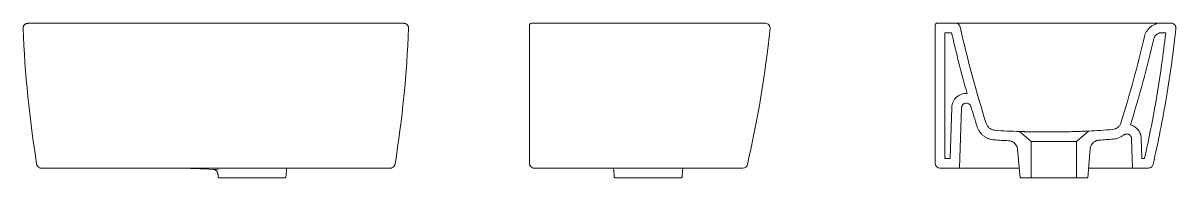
# Model space of a CAD drawing. Header units: millimetres. Extents: x 1778 to 2471, y 1406 to 1876.
# Drawn here: x 1974.797 to 1975.992, y 1425.289 to 1425.449 of the extents above; entities that cross this region are included whole.
import ezdxf

# ---------------------------------------------------------------- set-up
doc = ezdxf.new("R2010")
doc.units = ezdxf.units.MM
doc.layers.add('ARQ_SANITAROS', color=42, linetype='Continuous', lineweight=0)

msp = doc.modelspace()

# ---------------------------------------------------------------- linework, layer by layer
at = {"layer": 'ARQ_SANITAROS'}
for p, q in [((1975.7424, 1425.447), (1975.7424, 1425.304)), ((1975.7444, 1425.449), (1975.7634, 1425.449)), ((1975.9768, 1425.449), (1975.9869, 1425.449)), ((1975.7524, 1425.439), (1975.7594, 1425.439)), ((1975.7524, 1425.439), (1975.7524, 1425.309)), ((1975.9768, 1425.439), (1975.9813, 1425.439)), ((1975.7578, 1425.309), (1975.7596, 1425.3618)), ((1975.7674, 1425.299), (1975.7696, 1425.3615)), ((1975.8419, 1425.3264), (1975.8299, 1425.3368)), ((1975.9014, 1425.3373), (1975.8889, 1425.3264)), ((1975.8889, 1425.3264), (1975.8419, 1425.3264)), ((1975.8419, 1425.289), (1975.8419, 1425.3264)), ((1975.8889, 1425.3264), (1975.8889, 1425.289)), ((1975.9469, 1425.299), (1975.9459, 1425.3294)), ((1975.9566, 1425.309), (1975.9559, 1425.3298)), ((1975.7578, 1425.309), (1975.7524, 1425.309)), ((1975.8278, 1425.3182), (1975.8304, 1425.289)), ((1975.9004, 1425.289), (1975.903, 1425.3188)), ((1975.9594, 1425.309), (1975.9566, 1425.309)), ((1974.9993, 1425.2974), (1974.961, 1425.2988)), ((1975.7674, 1425.299), (1975.7474, 1425.299)), ((1975.7674, 1425.299), (1975.7724, 1425.299)), ((1975.7724, 1425.299), (1975.7842, 1425.299)), ((1975.8295, 1425.299), (1975.7877, 1425.299)), ((1975.9012, 1425.299), (1975.9269, 1425.299)), ((1975.9269, 1425.299), (1975.9469, 1425.299)), ((1975.9634, 1425.299), (1975.9469, 1425.299)), ((1975.0694, 1425.2888), (1974.9994, 1425.2888)), ((1975.4099, 1425.2888), (1975.4799, 1425.2888)), ((1975.8304, 1425.289), (1975.8419, 1425.289)), ((1975.8889, 1425.289), (1975.8419, 1425.289)), ((1975.8889, 1425.289), (1975.9004, 1425.289))]:
    msp.add_line(p, q, dxfattribs=at)
for centre, radius, start, end in [((1975.996, 1425.493), 1.2, 182.3581, 189.1082), ((1973.9977, 1425.493), 1.2, 350.8918, 357.6419), ((1975.3239, 1425.4468), 0.002, 90, 180), ((1974.3781, 1425.5707), 1.2, 347.0934, 353.905), ((1975.5664, 1425.4438), 0.005, 353.9269, 90), ((1975.7444, 1425.447), 0.002, 90, 180), ((1975.7634, 1425.444), 0.005, 12.6149, 90), ((1976.9393, 1425.7072), 1.2, 192.6149, 197.5634), ((1975.9869, 1425.444), 0.00502, 354.1186, 89.9231), ((1976.9393, 1425.7072), 1.21, 192.8046, 195.8722), ((1974.7903, 1425.7063), 1.2, 342.5195, 346.9369), ((1974.7903, 1425.7063), 1.21, 342.5623, 346.9369), ((1975.7746, 1425.3613), 0.015, 86.7354, 178), ((1975.7746, 1425.3613), 0.005, 16.5404, 178), ((1976.9393, 1425.7072), 1.21, 196.5404, 197.5634), ((1975.86, 1426.1532), 0.817, 266.0812, 267.8946), ((1975.86, 1426.1532), 0.817, 272.9054, 274.6504), ((1974.994, 1425.2926), 0.005, 4.7206, 87.9526), ((1975.543, 1425.3038), 0.005, 270, 347.0748), ((1975.7474, 1425.304), 0.005, 180, 270)]:
    msp.add_arc(centre, radius, start, end, dxfattribs=at)
for points, knots in [([(1974.802, 1425.4488), (1974.8017, 1425.4488), (1974.8014, 1425.4488), (1974.8007, 1425.4486), (1974.8004, 1425.4485), (1974.7998, 1425.4483), (1974.7995, 1425.4481), (1974.7989, 1425.4477), (1974.7987, 1425.4475), (1974.7982, 1425.447), (1974.798, 1425.4468), (1974.7976, 1425.4462), (1974.7975, 1425.4459), (1974.7973, 1425.4453), (1974.7972, 1425.4449), (1974.7971, 1425.4443), (1974.797, 1425.4439), (1974.7971, 1425.4436)], [0, 0, 0, 0, 0.125, 0.125, 0.25, 0.25, 0.375, 0.375, 0.5, 0.5, 0.625, 0.625, 0.75, 0.75, 0.875, 0.875, 1, 1, 1, 1]), ([(1974.802, 1425.4488), (1974.8022, 1425.4488), (1974.8023, 1425.4488), (1974.8025, 1425.4488), (1974.8026, 1425.4488), (1974.8028, 1425.4488), (1974.8029, 1425.4488), (1974.8035, 1425.4488), (1974.8042, 1425.4488), (1974.8055, 1425.4488), (1974.806, 1425.4488), (1974.8071, 1425.4488), (1974.8077, 1425.4488), (1974.8096, 1425.4488), (1974.811, 1425.4488), (1974.8134, 1425.4488), (1974.8143, 1425.4488), (1974.816, 1425.4488), (1974.8169, 1425.4488), (1974.8197, 1425.4488), (1974.8217, 1425.4488), (1974.8248, 1425.4488), (1974.8259, 1425.4488), (1974.828, 1425.4488), (1974.8291, 1425.4488), (1974.8324, 1425.4488), (1974.8346, 1425.4488), (1974.8369, 1425.4488)], [0, 0, 0, 0, 0.0625, 0.0625, 0.09375, 0.09375, 0.125, 0.125, 0.25, 0.25, 0.3125, 0.3125, 0.375, 0.375, 0.5, 0.5, 0.5625, 0.5625, 0.625, 0.625, 0.75, 0.75, 0.8125, 0.8125, 0.875, 0.875, 1, 1, 1, 1]), ([(1974.8369, 1425.4488), (1974.8373, 1425.4488), (1974.8377, 1425.4488), (1974.8385, 1425.4488), (1974.8398, 1425.4488), (1974.8427, 1425.4488), (1974.8485, 1425.4488), (1974.8602, 1425.4488), (1974.8835, 1425.4488), (1974.9035, 1425.4488), (1974.9435, 1425.4488), (1974.9702, 1425.4488), (1975.0235, 1425.4488), (1975.0502, 1425.4488), (1975.0902, 1425.4488), (1975.1035, 1425.4488), (1975.1235, 1425.4488), (1975.1335, 1425.4488), (1975.1452, 1425.4488), (1975.151, 1425.4488), (1975.1539, 1425.4488), (1975.1552, 1425.4488), (1975.156, 1425.4488), (1975.1564, 1425.4488), (1975.1569, 1425.4488)], [0, 0, 0, 0, 0.003906, 0.003906, 0.007812, 0.015625, 0.03125, 0.0625, 0.125, 0.25, 0.25, 0.5, 0.5, 0.75, 0.75, 0.875, 0.875, 0.9375, 0.96875, 0.984375, 0.992188, 0.996094, 0.996094, 1, 1, 1, 1]), ([(1975.1569, 1425.4488), (1975.158, 1425.4488), (1975.1591, 1425.4488), (1975.1613, 1425.4488), (1975.1625, 1425.4488), (1975.1658, 1425.4488), (1975.1679, 1425.4488), (1975.171, 1425.4488), (1975.172, 1425.4488), (1975.174, 1425.4488), (1975.175, 1425.4488), (1975.1778, 1425.4488), (1975.1795, 1425.4488), (1975.1819, 1425.4488), (1975.1826, 1425.4488), (1975.1841, 1425.4488), (1975.1848, 1425.4488), (1975.1867, 1425.4488), (1975.1877, 1425.4488), (1975.1891, 1425.4488), (1975.1895, 1425.4488), (1975.1902, 1425.4488), (1975.1905, 1425.4488), (1975.1912, 1425.4488), (1975.1914, 1425.4488), (1975.1915, 1425.4488)], [0, 0, 0, 0, 0.0625, 0.0625, 0.125, 0.125, 0.25, 0.25, 0.3125, 0.3125, 0.375, 0.375, 0.5, 0.5, 0.5625, 0.5625, 0.625, 0.625, 0.75, 0.75, 0.8125, 0.8125, 0.875, 0.875, 1, 1, 1, 1]), ([(1975.1966, 1425.4436), (1975.1967, 1425.4439), (1975.1966, 1425.4443), (1975.1965, 1425.4449), (1975.1964, 1425.4453), (1975.1962, 1425.4459), (1975.1961, 1425.4462), (1975.1957, 1425.4468), (1975.1955, 1425.447), (1975.195, 1425.4475), (1975.1948, 1425.4477), (1975.1942, 1425.4481), (1975.1939, 1425.4483), (1975.1933, 1425.4485), (1975.193, 1425.4486), (1975.1923, 1425.4488), (1975.192, 1425.4488), (1975.1917, 1425.4488)], [0, 0, 0, 0, 0.125, 0.125, 0.25, 0.25, 0.375, 0.375, 0.5, 0.5, 0.625, 0.625, 0.75, 0.75, 0.875, 0.875, 1, 1, 1, 1]), ([(1975.3219, 1425.4468), (1975.3219, 1425.4468), (1975.3219, 1425.4468), (1975.3219, 1425.4467), (1975.3219, 1425.4466), (1975.3219, 1425.4465), (1975.3219, 1425.4464), (1975.3219, 1425.4462), (1975.3219, 1425.446), (1975.3219, 1425.4456), (1975.3219, 1425.4452), (1975.3219, 1425.4447), (1975.3219, 1425.4445), (1975.3219, 1425.4441), (1975.3219, 1425.4439), (1975.3219, 1425.4437)], [0, 0, 0, 0, 0.125, 0.125, 0.25, 0.25, 0.375, 0.375, 0.5, 0.5, 0.75, 0.75, 0.875, 0.875, 1, 1, 1, 1]), ([(1975.3219, 1425.4437), (1975.3219, 1425.4202), (1975.3219, 1425.3969), (1975.3219, 1425.3619), (1975.3219, 1425.3502), (1975.3219, 1425.327), (1975.3219, 1425.3154), (1975.3219, 1425.3038)], [0, 0, 0, 0, 0.5, 0.5, 0.75, 0.75, 1, 1, 1, 1]), ([(1975.5319, 1425.4488), (1975.5314, 1425.4488), (1975.5309, 1425.4488), (1975.5298, 1425.4488), (1975.5281, 1425.4488), (1975.5244, 1425.4488), (1975.5168, 1425.4488), (1975.5016, 1425.4488), (1975.4713, 1425.4488), (1975.4453, 1425.4488), (1975.3933, 1425.4488), (1975.3586, 1425.4488), (1975.3239, 1425.4488)], [0, 0, 0, 0, 0.007812, 0.007812, 0.015625, 0.03125, 0.0625, 0.125, 0.25, 0.5, 0.5, 1, 1, 1, 1]), ([(1975.5664, 1425.4488), (1975.5662, 1425.4488), (1975.5661, 1425.4488), (1975.5659, 1425.4488), (1975.5657, 1425.4488), (1975.565, 1425.4488), (1975.5643, 1425.4488), (1975.563, 1425.4488), (1975.5626, 1425.4488), (1975.5615, 1425.4488), (1975.5609, 1425.4488), (1975.559, 1425.4488), (1975.5576, 1425.4488), (1975.5553, 1425.4488), (1975.5544, 1425.4488), (1975.5527, 1425.4488), (1975.5518, 1425.4488), (1975.549, 1425.4488), (1975.5471, 1425.4488), (1975.544, 1425.4488), (1975.5429, 1425.4488), (1975.5408, 1425.4488), (1975.5397, 1425.4488), (1975.5364, 1425.4488), (1975.5342, 1425.4488), (1975.5319, 1425.4488)], [0, 0, 0, 0, 0.0625, 0.0625, 0.125, 0.125, 0.25, 0.25, 0.3125, 0.3125, 0.375, 0.375, 0.5, 0.5, 0.5625, 0.5625, 0.625, 0.625, 0.75, 0.75, 0.8125, 0.8125, 0.875, 0.875, 1, 1, 1, 1]), ([(1975.7839, 1425.449), (1975.7838, 1425.449), (1975.7834, 1425.449), (1975.783, 1425.449), (1975.7825, 1425.449), (1975.782, 1425.449), (1975.7815, 1425.449), (1975.7811, 1425.449), (1975.7806, 1425.449), (1975.7801, 1425.449), (1975.7797, 1425.449), (1975.7792, 1425.449), (1975.7787, 1425.449), (1975.7783, 1425.449), (1975.7778, 1425.449), (1975.7774, 1425.449), (1975.7769, 1425.449), (1975.7765, 1425.449), (1975.7756, 1425.449), (1975.7742, 1425.449), (1975.7725, 1425.449), (1975.7709, 1425.449), (1975.7694, 1425.449), (1975.768, 1425.449), (1975.7669, 1425.449), (1975.7658, 1425.449), (1975.7651, 1425.449), (1975.7647, 1425.449), (1975.7644, 1425.449), (1975.7641, 1425.449), (1975.7639, 1425.449), (1975.7637, 1425.449), (1975.7636, 1425.449), (1975.7635, 1425.449), (1975.7634, 1425.449), (1975.7634, 1425.449), (1975.7634, 1425.449)], [0, 0, 0, 0, 0.015127, 0.030193, 0.045205, 0.06017, 0.075096, 0.089992, 0.104864, 0.11972, 0.134569, 0.149417, 0.164274, 0.179146, 0.194042, 0.208969, 0.223936, 0.238949, 0.254016, 0.317052, 0.379361, 0.441537, 0.504176, 0.56665, 0.628383, 0.689985, 0.752072, 0.779916, 0.807557, 0.835049, 0.862448, 0.88981, 0.91719, 0.944644, 0.97223, 1, 1, 1, 1]), ([(1975.9768, 1425.449), (1975.9768, 1425.449), (1975.9768, 1425.449), (1975.9768, 1425.449), (1975.9768, 1425.449), (1975.9767, 1425.449), (1975.9767, 1425.449), (1975.9766, 1425.449), (1975.9766, 1425.449), (1975.9765, 1425.449), (1975.9764, 1425.449), (1975.9763, 1425.449), (1975.9762, 1425.449), (1975.9761, 1425.449), (1975.976, 1425.449), (1975.9755, 1425.449), (1975.9747, 1425.449), (1975.9731, 1425.449), (1975.9712, 1425.449), (1975.9691, 1425.449), (1975.9667, 1425.449), (1975.9643, 1425.449), (1975.9618, 1425.449), (1975.9594, 1425.449), (1975.9569, 1425.449), (1975.9547, 1425.449), (1975.9524, 1425.449), (1975.9505, 1425.449), (1975.949, 1425.449), (1975.948, 1425.449), (1975.9472, 1425.449), (1975.9465, 1425.449), (1975.9461, 1425.449), (1975.946, 1425.449)], [0, 0, 0, 0, 0.010317, 0.02062, 0.030915, 0.041206, 0.051501, 0.061805, 0.072124, 0.082464, 0.092831, 0.10323, 0.113668, 0.124151, 0.134683, 0.14527, 0.216755, 0.288568, 0.357083, 0.426671, 0.492634, 0.558782, 0.620087, 0.682616, 0.737592, 0.796703, 0.843968, 0.901684, 0.928309, 0.951452, 0.971114, 0.987296, 1, 1, 1, 1]), ([(1975.9768, 1425.449), (1975.9759, 1425.449), (1975.9749, 1425.449), (1975.973, 1425.4487), (1975.972, 1425.4484), (1975.9701, 1425.4478), (1975.9692, 1425.4474), (1975.9673, 1425.4464), (1975.9664, 1425.4458), (1975.9648, 1425.4445), (1975.964, 1425.4438), (1975.9627, 1425.4422), (1975.9621, 1425.4414), (1975.961, 1425.4397), (1975.9605, 1425.4388), (1975.9598, 1425.4369), (1975.9595, 1425.436), (1975.9593, 1425.4351)], [0, 0, 0, 0, 0.125, 0.125, 0.25, 0.25, 0.375, 0.375, 0.5, 0.5, 0.625, 0.625, 0.75, 0.75, 0.875, 0.875, 1, 1, 1, 1]), ([(1975.9682, 1425.3029), (1975.9735, 1425.3261), (1975.9782, 1425.3494), (1975.9841, 1425.3846), (1975.9859, 1425.3964), (1975.9891, 1425.4199), (1975.9906, 1425.4317), (1975.9918, 1425.4435)], [0, 0, 0, 0, 0.5, 0.5, 0.75, 0.75, 1, 1, 1, 1]), ([(1975.9594, 1425.309), (1975.9627, 1425.324), (1975.9658, 1425.3389), (1975.9718, 1425.3712), (1975.9746, 1425.3886), (1975.9786, 1425.417), (1975.98, 1425.428), (1975.9813, 1425.439)], [0.028169, 0.028169, 0.028169, 0.028169, 0.352283, 0.352283, 0.7250967, 0.7250967, 0.9606017, 0.9606017, 0.9606017, 0.9606017]), ([(1975.9768, 1425.439), (1975.9764, 1425.439), (1975.9759, 1425.439), (1975.9751, 1425.4389), (1975.9748, 1425.4388), (1975.9739, 1425.4385), (1975.9733, 1425.4383), (1975.9725, 1425.4378), (1975.9722, 1425.4376), (1975.9715, 1425.437), (1975.9711, 1425.4367), (1975.9706, 1425.436), (1975.9703, 1425.4357), (1975.9698, 1425.4349), (1975.9696, 1425.4344), (1975.9692, 1425.4336), (1975.9691, 1425.4332), (1975.969, 1425.4329)], [0, 0, 0, 0, 0.131026, 0.131026, 0.23621, 0.23621, 0.396767, 0.396767, 0.497039, 0.497039, 0.629461, 0.629461, 0.730019, 0.730019, 0.892108, 0.892108, 1, 1, 1, 1]), ([(1975.7953, 1425.3451), (1975.7956, 1425.3441), (1975.796, 1425.3433), (1975.7967, 1425.3422), (1975.7969, 1425.342), (1975.7972, 1425.3416), (1975.7974, 1425.3414), (1975.7979, 1425.3409), (1975.7982, 1425.3406), (1975.799, 1425.34), (1975.7994, 1425.3397), (1975.8003, 1425.3392), (1975.8007, 1425.339), (1975.8017, 1425.3386), (1975.8022, 1425.3385), (1975.8031, 1425.3382), (1975.8036, 1425.3382), (1975.8041, 1425.3381)], [0, 0, 0, 0, 0.25, 0.25, 0.3125, 0.3125, 0.375, 0.375, 0.5, 0.5, 0.625, 0.625, 0.75, 0.75, 0.875, 0.875, 1, 1, 1, 1]), ([(1975.9262, 1425.3389), (1975.9272, 1425.339), (1975.9281, 1425.3392), (1975.9293, 1425.3397), (1975.9295, 1425.3398), (1975.93, 1425.34), (1975.9302, 1425.3401), (1975.9308, 1425.3405), (1975.9312, 1425.3408), (1975.932, 1425.3414), (1975.9324, 1425.3417), (1975.933, 1425.3424), (1975.9334, 1425.3428), (1975.9339, 1425.3436), (1975.9342, 1425.3441), (1975.9346, 1425.345), (1975.9348, 1425.3454), (1975.9349, 1425.3459)], [0, 0, 0, 0, 0.25, 0.25, 0.3125, 0.3125, 0.375, 0.375, 0.5, 0.5, 0.625, 0.625, 0.75, 0.75, 0.875, 0.875, 1, 1, 1, 1]), ([(1975.7857, 1425.3421), (1975.786, 1425.3411), (1975.7864, 1425.3402), (1975.7873, 1425.3384), (1975.7878, 1425.3376), (1975.7886, 1425.3363), (1975.7889, 1425.3359), (1975.7896, 1425.3352), (1975.7899, 1425.3348), (1975.7909, 1425.3337), (1975.7917, 1425.333), (1975.7932, 1425.3318), (1975.7941, 1425.3312), (1975.7958, 1425.3302), (1975.7967, 1425.3298), (1975.7981, 1425.3293), (1975.7985, 1425.3291), (1975.7995, 1425.3288), (1975.8, 1425.3287), (1975.8015, 1425.3284), (1975.8024, 1425.3282), (1975.8034, 1425.3282)], [0, 0, 0, 0, 0.125, 0.125, 0.25, 0.25, 0.3125, 0.3125, 0.375, 0.375, 0.5, 0.5, 0.625, 0.625, 0.75, 0.75, 0.8125, 0.8125, 0.875, 0.875, 1, 1, 1, 1]), ([(1975.8299, 1425.3368), (1975.8299, 1425.3368), (1975.83, 1425.3368), (1975.8302, 1425.3368), (1975.8304, 1425.3368), (1975.8311, 1425.3368), (1975.8318, 1425.3367), (1975.8332, 1425.3367), (1975.8337, 1425.3367), (1975.8345, 1425.3367), (1975.8348, 1425.3367), (1975.8354, 1425.3366), (1975.8357, 1425.3366), (1975.8374, 1425.3366), (1975.8389, 1425.3366), (1975.8409, 1425.3365), (1975.8414, 1425.3365), (1975.8422, 1425.3365), (1975.8427, 1425.3365), (1975.8441, 1425.3365), (1975.845, 1425.3365), (1975.8479, 1425.3364), (1975.8499, 1425.3364), (1975.8532, 1425.3364), (1975.8543, 1425.3364), (1975.8565, 1425.3364), (1975.8576, 1425.3364), (1975.8599, 1425.3364), (1975.861, 1425.3364), (1975.8633, 1425.3364), (1975.8645, 1425.3364), (1975.868, 1425.3364), (1975.8703, 1425.3364), (1975.8737, 1425.3365), (1975.8748, 1425.3365), (1975.8765, 1425.3365), (1975.877, 1425.3365), (1975.8781, 1425.3366), (1975.8787, 1425.3366), (1975.8813, 1425.3366), (1975.8834, 1425.3367), (1975.8858, 1425.3367), (1975.8863, 1425.3368), (1975.8872, 1425.3368), (1975.8877, 1425.3368), (1975.8891, 1425.3368), (1975.8899, 1425.3369), (1975.8924, 1425.3369), (1975.8939, 1425.337), (1975.8956, 1425.3371), (1975.8959, 1425.3371), (1975.8965, 1425.3371), (1975.8968, 1425.3371), (1975.8976, 1425.3371), (1975.8981, 1425.3371), (1975.899, 1425.3372), (1975.8994, 1425.3372), (1975.9001, 1425.3372), (1975.9004, 1425.3372), (1975.9011, 1425.3373), (1975.9014, 1425.3373), (1975.9014, 1425.3373)], [0, 0, 0, 0, 0.03125, 0.03125, 0.0625, 0.0625, 0.125, 0.125, 0.15625, 0.15625, 0.171875, 0.171875, 0.1875, 0.1875, 0.25, 0.25, 0.265625, 0.265625, 0.28125, 0.28125, 0.3125, 0.3125, 0.375, 0.375, 0.40625, 0.40625, 0.4375, 0.4375, 0.46875, 0.46875, 0.5, 0.5, 0.5625, 0.5625, 0.59375, 0.59375, 0.609375, 0.609375, 0.625, 0.625, 0.6875, 0.6875, 0.703125, 0.703125, 0.71875, 0.71875, 0.75, 0.75, 0.8125, 0.8125, 0.828125, 0.828125, 0.84375, 0.84375, 0.875, 0.875, 0.90625, 0.90625, 0.9375, 0.9375, 1, 1, 1, 1]), ([(1975.927, 1425.329), (1975.928, 1425.329), (1975.929, 1425.3292), (1975.9309, 1425.3296), (1975.9318, 1425.3299), (1975.9332, 1425.3305), (1975.9336, 1425.3306), (1975.9345, 1425.3311), (1975.9349, 1425.3313), (1975.9362, 1425.332), (1975.937, 1425.3326), (1975.9378, 1425.3332)], [0, 0, 0, 0, 0.25, 0.25, 0.5, 0.5, 0.625, 0.625, 0.75, 0.75, 1, 1, 1, 1]), ([(1975.9459, 1425.3294), (1975.9458, 1425.3299), (1975.9458, 1425.3303), (1975.9456, 1425.331), (1975.9455, 1425.3312), (1975.9453, 1425.3316), (1975.9452, 1425.3318), (1975.9448, 1425.3324), (1975.9445, 1425.3327), (1975.944, 1425.3332), (1975.9438, 1425.3333), (1975.9434, 1425.3336), (1975.9432, 1425.3337), (1975.9428, 1425.3339), (1975.9425, 1425.334), (1975.9421, 1425.3341), (1975.9419, 1425.3342), (1975.9412, 1425.3343), (1975.9407, 1425.3343), (1975.9401, 1425.3342), (1975.9398, 1425.3342), (1975.9394, 1425.334), (1975.9392, 1425.334), (1975.9387, 1425.3338), (1975.9385, 1425.3337), (1975.9381, 1425.3335), (1975.938, 1425.3333), (1975.9378, 1425.3332)], [0, 0, 0, 0, 0.125, 0.125, 0.1875, 0.1875, 0.25, 0.25, 0.375, 0.375, 0.4375, 0.4375, 0.5, 0.5, 0.5625, 0.5625, 0.625, 0.625, 0.75, 0.75, 0.8125, 0.8125, 0.875, 0.875, 0.9375, 0.9375, 1, 1, 1, 1]), ([(1975.9559, 1425.3298), (1975.9558, 1425.3308), (1975.9557, 1425.3318), (1975.9554, 1425.3331), (1975.9553, 1425.3335), (1975.9551, 1425.3339), (1975.9551, 1425.3341), (1975.9549, 1425.3344), (1975.9549, 1425.3346), (1975.9547, 1425.335), (1975.9546, 1425.3352), (1975.9543, 1425.3359), (1975.9541, 1425.3364), (1975.9537, 1425.337), (1975.9536, 1425.3373), (1975.9533, 1425.3376), (1975.9532, 1425.3378), (1975.953, 1425.3381), (1975.9529, 1425.3383), (1975.9525, 1425.3387), (1975.9523, 1425.339), (1975.9517, 1425.3396), (1975.9514, 1425.3399), (1975.9505, 1425.3408), (1975.9498, 1425.3413), (1975.9484, 1425.3423), (1975.9476, 1425.3427), (1975.9461, 1425.3433), (1975.9454, 1425.3436), (1975.9447, 1425.3437)], [0, 0, 0, 0, 0.0933909, 0.0933909, 0.123319, 0.123319, 0.1393655, 0.1393655, 0.1554119, 0.1554119, 0.1779839, 0.1779839, 0.223128, 0.223128, 0.247949, 0.247949, 0.2649874, 0.2649874, 0.2820257, 0.2820257, 0.3161023, 0.3161023, 0.3579108, 0.3579108, 0.4329347, 0.4329347, 0.5125731, 0.5125731, 0.5789224, 0.5789224, 0.5789224, 0.5789224]), ([(1975.8278, 1425.3182), (1975.8278, 1425.3188), (1975.8277, 1425.3194), (1975.8274, 1425.3202), (1975.8273, 1425.3205), (1975.8271, 1425.3211), (1975.827, 1425.3213), (1975.8266, 1425.3221), (1975.8263, 1425.3227), (1975.8258, 1425.3234), (1975.8256, 1425.3236), (1975.8252, 1425.3241), (1975.825, 1425.3243), (1975.8244, 1425.3249), (1975.8239, 1425.3253), (1975.8232, 1425.3258), (1975.8229, 1425.3259), (1975.8224, 1425.3262), (1975.8221, 1425.3263), (1975.8213, 1425.3267), (1975.8207, 1425.3269), (1975.8196, 1425.3272), (1975.819, 1425.3272), (1975.8184, 1425.3273)], [0, 0, 0, 0, 0.125, 0.125, 0.1875, 0.1875, 0.25, 0.25, 0.375, 0.375, 0.4375, 0.4375, 0.5, 0.5, 0.625, 0.625, 0.6875, 0.6875, 0.75, 0.75, 0.875, 0.875, 1, 1, 1, 1]), ([(1975.9123, 1425.3279), (1975.9117, 1425.3279), (1975.9111, 1425.3278), (1975.9103, 1425.3276), (1975.91, 1425.3275), (1975.9094, 1425.3273), (1975.9091, 1425.3272), (1975.9083, 1425.3268), (1975.9078, 1425.3265), (1975.9071, 1425.326), (1975.9068, 1425.3258), (1975.9064, 1425.3255), (1975.9062, 1425.3253), (1975.9055, 1425.3247), (1975.9051, 1425.3242), (1975.9046, 1425.3235), (1975.9045, 1425.3232), (1975.9042, 1425.3227), (1975.904, 1425.3225), (1975.9036, 1425.3217), (1975.9034, 1425.3211), (1975.9031, 1425.32), (1975.903, 1425.3194), (1975.903, 1425.3188)], [0, 0, 0, 0, 0.125, 0.125, 0.1875, 0.1875, 0.25, 0.25, 0.375, 0.375, 0.4375, 0.4375, 0.5, 0.5, 0.625, 0.625, 0.6875, 0.6875, 0.75, 0.75, 0.875, 0.875, 1, 1, 1, 1]), ([(1974.8112, 1425.303), (1974.8112, 1425.3027), (1974.8113, 1425.3024), (1974.8115, 1425.3018), (1974.8117, 1425.3015), (1974.812, 1425.301), (1974.8121, 1425.3007), (1974.8125, 1425.3003), (1974.8128, 1425.3001), (1974.8134, 1425.2995), (1974.8139, 1425.2993), (1974.8147, 1425.299), (1974.815, 1425.2989), (1974.8154, 1425.2988), (1974.8156, 1425.2988), (1974.8158, 1425.2988), (1974.816, 1425.2988), (1974.8161, 1425.2988)], [0, 0, 0, 0, 0.125, 0.125, 0.25, 0.25, 0.375, 0.375, 0.5, 0.5, 0.75, 0.75, 0.875, 0.875, 0.9375, 0.9375, 1, 1, 1, 1]), ([(1974.8512, 1425.2988), (1974.8509, 1425.2988), (1974.8506, 1425.2988), (1974.8499, 1425.2988), (1974.8496, 1425.2988), (1974.8487, 1425.2988), (1974.8481, 1425.2988), (1974.8463, 1425.2988), (1974.8451, 1425.2988), (1974.8428, 1425.2988), (1974.8416, 1425.2988), (1974.8399, 1425.2988), (1974.8393, 1425.2988), (1974.8381, 1425.2988), (1974.8376, 1425.2988), (1974.8348, 1425.2988), (1974.8327, 1425.2988), (1974.8303, 1425.2988), (1974.8298, 1425.2988), (1974.8288, 1425.2988), (1974.8284, 1425.2988), (1974.827, 1425.2988), (1974.8261, 1425.2988), (1974.8245, 1425.2988), (1974.8238, 1425.2988), (1974.8227, 1425.2988), (1974.8223, 1425.2988), (1974.8217, 1425.2988), (1974.8213, 1425.2988), (1974.8198, 1425.2988), (1974.8188, 1425.2988), (1974.8176, 1425.2988), (1974.8173, 1425.2988), (1974.8169, 1425.2988), (1974.8168, 1425.2988), (1974.8166, 1425.2988), (1974.8165, 1425.2988), (1974.8163, 1425.2988), (1974.8162, 1425.2988), (1974.8162, 1425.2988), (1974.8162, 1425.2988), (1974.8162, 1425.2988), (1974.8162, 1425.2988), (1974.8162, 1425.2988), (1974.8162, 1425.2988), (1974.8161, 1425.2988), (1974.8161, 1425.2988), (1974.8161, 1425.2988)], [0, 0, 0, 0, 0.003906, 0.003906, 0.007813, 0.007813, 0.015625, 0.015625, 0.03125, 0.03125, 0.046875, 0.046875, 0.054687, 0.054687, 0.0625, 0.0625, 0.09375, 0.09375, 0.101562, 0.101562, 0.109375, 0.109375, 0.125, 0.125, 0.140625, 0.140625, 0.148438, 0.148438, 0.15625, 0.15625, 0.1875, 0.1875, 0.203125, 0.203125, 0.210938, 0.210938, 0.21875, 0.21875, 0.234375, 0.234375, 0.238281, 0.238281, 0.242188, 0.25, 0.5, 0.5, 1, 1, 1, 1]), ([(1975.1425, 1425.2988), (1975.094, 1425.2988), (1975.0454, 1425.2988), (1974.9483, 1425.2988), (1974.8997, 1425.2988), (1974.8512, 1425.2988)], [0, 0, 0, 0, 0.5, 0.5, 1, 1, 1, 1]), ([(1975.1776, 1425.2988), (1975.1776, 1425.2988), (1975.1776, 1425.2988), (1975.1775, 1425.2988), (1975.1775, 1425.2988), (1975.1775, 1425.2988), (1975.1775, 1425.2988), (1975.1775, 1425.2988), (1975.1775, 1425.2988), (1975.1775, 1425.2988), (1975.1774, 1425.2988), (1975.177, 1425.2988), (1975.1765, 1425.2988), (1975.1755, 1425.2988), (1975.1753, 1425.2988), (1975.1749, 1425.2988), (1975.1746, 1425.2988), (1975.1739, 1425.2988), (1975.1733, 1425.2988), (1975.1721, 1425.2988), (1975.1715, 1425.2988), (1975.17, 1425.2988), (1975.1692, 1425.2988), (1975.1668, 1425.2988), (1975.165, 1425.2988), (1975.1625, 1425.2988), (1975.162, 1425.2988), (1975.161, 1425.2988), (1975.1605, 1425.2988), (1975.1589, 1425.2988), (1975.1578, 1425.2988), (1975.1545, 1425.2988), (1975.1522, 1425.2988), (1975.1486, 1425.2988), (1975.1474, 1425.2988), (1975.1456, 1425.2988), (1975.145, 1425.2988), (1975.1441, 1425.2988), (1975.1438, 1425.2988), (1975.1431, 1425.2988), (1975.1428, 1425.2988), (1975.1425, 1425.2988)], [0, 0, 0, 0, 0.5, 0.5, 0.75, 0.757813, 0.761719, 0.761719, 0.765625, 0.765625, 0.78125, 0.78125, 0.8125, 0.8125, 0.820313, 0.820313, 0.828125, 0.828125, 0.84375, 0.84375, 0.859375, 0.859375, 0.875, 0.875, 0.90625, 0.90625, 0.914062, 0.914062, 0.921875, 0.921875, 0.9375, 0.9375, 0.96875, 0.96875, 0.984375, 0.984375, 0.992187, 0.992187, 0.996094, 0.996094, 1, 1, 1, 1]), ([(1975.1825, 1425.303), (1975.1825, 1425.3027), (1975.1824, 1425.3024), (1975.1822, 1425.3018), (1975.182, 1425.3015), (1975.1817, 1425.301), (1975.1816, 1425.3007), (1975.1812, 1425.3003), (1975.1809, 1425.3001), (1975.1803, 1425.2995), (1975.1798, 1425.2993), (1975.179, 1425.299), (1975.1787, 1425.2989), (1975.1783, 1425.2988), (1975.1782, 1425.2988), (1975.1779, 1425.2988), (1975.1777, 1425.2988), (1975.1776, 1425.2988)], [0, 0, 0, 0, 0.125, 0.125, 0.25, 0.25, 0.375, 0.375, 0.5, 0.5, 0.75, 0.75, 0.875, 0.875, 0.9375, 0.9375, 1, 1, 1, 1]), ([(1975.322, 1425.303), (1975.3221, 1425.3027), (1975.3221, 1425.3024), (1975.3223, 1425.3018), (1975.3225, 1425.3015), (1975.3228, 1425.301), (1975.323, 1425.3007), (1975.3234, 1425.3003), (1975.3236, 1425.3001), (1975.3243, 1425.2995), (1975.3248, 1425.2993), (1975.3256, 1425.299), (1975.3258, 1425.2989), (1975.3262, 1425.2988), (1975.3264, 1425.2988), (1975.3267, 1425.2988), (1975.3268, 1425.2988), (1975.3269, 1425.2988)], [0, 0, 0, 0, 0.125, 0.125, 0.25, 0.25, 0.375, 0.375, 0.5, 0.5, 0.75, 0.75, 0.875, 0.875, 0.9375, 0.9375, 1, 1, 1, 1]), ([(1975.3269, 1425.2988), (1975.3661, 1425.2988), (1975.4052, 1425.2988), (1975.4639, 1425.2988), (1975.484, 1425.2988), (1975.5045, 1425.2988), (1975.5054, 1425.2988), (1975.5061, 1425.2988), (1975.5064, 1425.2988), (1975.5079, 1425.2988), (1975.5091, 1425.2988), (1975.5127, 1425.2988), (1975.5151, 1425.2988), (1975.518, 1425.2988), (1975.5186, 1425.2988), (1975.5197, 1425.2988), (1975.5203, 1425.2988), (1975.5219, 1425.2988), (1975.523, 1425.2988), (1975.5251, 1425.2988), (1975.5261, 1425.2988), (1975.5281, 1425.2988), (1975.529, 1425.2988), (1975.5317, 1425.2988), (1975.5333, 1425.2988), (1975.5351, 1425.2988), (1975.5355, 1425.2988), (1975.5362, 1425.2988), (1975.5365, 1425.2988), (1975.5374, 1425.2988), (1975.5379, 1425.2988), (1975.5394, 1425.2988), (1975.5402, 1425.2988), (1975.541, 1425.2988), (1975.5412, 1425.2988), (1975.5414, 1425.2988), (1975.5414, 1425.2988), (1975.5415, 1425.2988), (1975.5415, 1425.2988), (1975.5415, 1425.2988), (1975.5415, 1425.2988), (1975.543, 1425.2988)], [0, 0, 0, 0, 0.5, 0.5, 0.75, 0.757813, 0.761719, 0.761719, 0.765625, 0.765625, 0.78125, 0.78125, 0.8125, 0.8125, 0.820313, 0.820313, 0.828125, 0.828125, 0.84375, 0.84375, 0.859375, 0.859375, 0.875, 0.875, 0.90625, 0.90625, 0.914062, 0.914062, 0.921875, 0.921875, 0.9375, 0.9375, 0.96875, 0.96875, 0.984375, 0.984375, 0.992187, 0.992187, 0.996094, 0.996094, 1, 1, 1, 1]), ([(1975.7842, 1425.299), (1975.7845, 1425.299), (1975.7849, 1425.299), (1975.7853, 1425.299), (1975.7855, 1425.299), (1975.7858, 1425.299), (1975.786, 1425.299), (1975.7864, 1425.299), (1975.7867, 1425.299), (1975.7873, 1425.299), (1975.7875, 1425.299), (1975.7877, 1425.299)], [0, 0, 0, 0, 0.25, 0.25, 0.375, 0.375, 0.5, 0.5, 0.75, 0.75, 1, 1, 1, 1]), ([(1975.9634, 1425.299), (1975.9639, 1425.299), (1975.9645, 1425.2991), (1975.9656, 1425.2995), (1975.966, 1425.2998), (1975.9669, 1425.3005), (1975.9673, 1425.3009), (1975.9679, 1425.3019), (1975.9681, 1425.3024), (1975.9682, 1425.3029)], [0, 0, 0, 0, 0.25, 0.25, 0.5, 0.5, 0.75, 0.75, 1, 1, 1, 1])]:
    msp.add_open_spline(points, degree=3, knots=knots, dxfattribs=at)
for points, degree in [([(1975.9417, 1425.449), (1975.8891, 1425.449), (1975.8365, 1425.449), (1975.7839, 1425.449)], 3), ([(1975.946, 1425.449), (1975.9445, 1425.449), (1975.9431, 1425.449), (1975.9417, 1425.449)], 3), ([(1975.8034, 1425.3282), (1975.8084, 1425.3278), (1975.8134, 1425.3275), (1975.8184, 1425.3273)], 3), ([(1975.9123, 1425.3279), (1975.9172, 1425.3282), (1975.9221, 1425.3286), (1975.927, 1425.329)], 3), ([(1975.0694, 1425.2888), (1975.0702, 1425.2988)], 1), ([(1975.3219, 1425.3038), (1975.3219, 1425.3035), (1975.322, 1425.3033), (1975.322, 1425.303)], 3), ([(1975.4099, 1425.2888), (1975.409, 1425.2988)], 1), ([(1975.4808, 1425.2988), (1975.4799, 1425.2888)], 1), ([(1974.999, 1425.293), (1974.9994, 1425.2888)], 1)]:
    msp.add_open_spline(points, degree=degree, dxfattribs=at)

doc.saveas('drawing.dxf')
